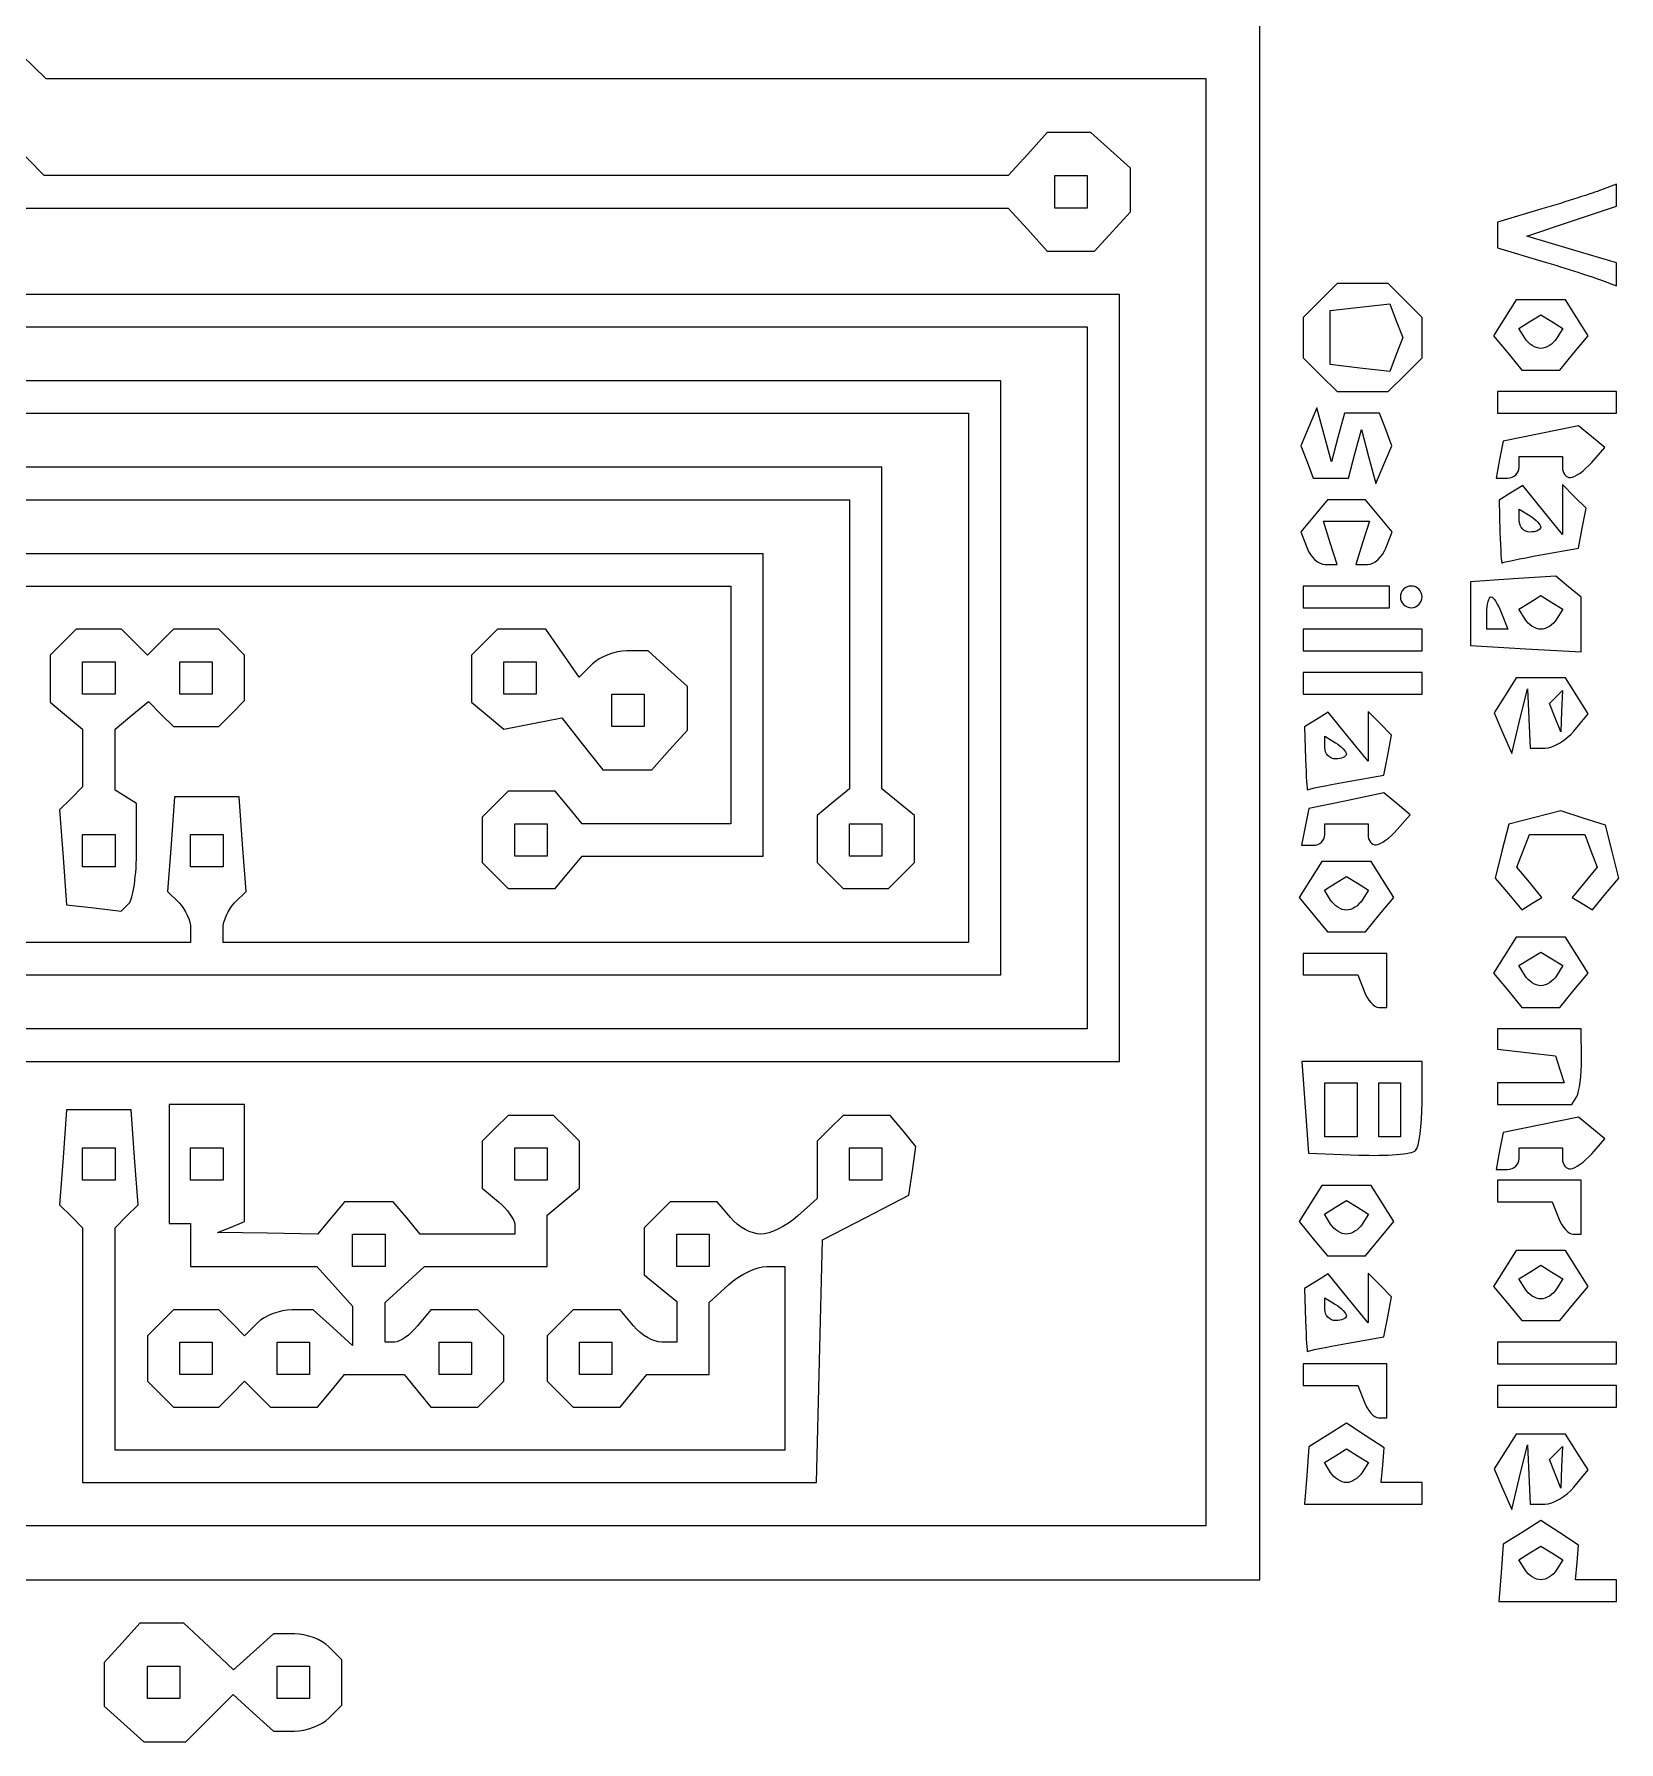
# Model space of a CAD drawing. Extents: x 0.07 to 5.4, y 0.01 to 3.17.
# Drawn here: x 3.75 to 5.381, y 0.006 to 1.762 of the extents above; entities that cross this region are included whole.
import ezdxf

# ---------------------------------------------------------------- set-up
doc = ezdxf.new("R2010")
doc.units = 0
doc.layers.get('0').update_dxf_attribs({"linetype": 'CONTINUOUS'})

msp = doc.modelspace()

# ---------------------------------------------------------------- linework, layer by layer
at = {"color": 7}
for points in [[(4.605845, 0.883358), (4.629178, 0.883358), (4.642511, 0.896691), (4.655845, 0.910024), (4.655845, 0.934219), (4.655845, 0.958414), (4.639178, 0.972246), (4.622511, 0.986079), (4.622511, 1.151385), (4.622511, 1.316691), (2.700289, 1.316691), (0.778067, 1.316691), (0.778067, 1.288913), (0.778067, 1.261135), (0.439178, 1.261135), (0.100289, 1.261135), (0.100289, 1.80558), (0.100289, 2.350024), (0.309678, 2.350024), (0.519067, 2.350024), (0.540234, 2.373521)], [(3.1016, 0.172246), (4.0565, 0.172246), (5.0114, 0.172246), (5.0114, 1.25558), (5.0114, 2.338913)], [(3.725818, 1.752204), (3.762458, 1.716691), (4.359151, 1.716691), (4.955845, 1.716691), (4.955845, 0.972246), (4.955845, 0.227802), (4.028723, 0.227802), (3.1016, 0.227802)], [(3.600151, 1.694469), (3.617791, 1.694469), (3.672511, 1.638913), (3.727231, 1.583358), (4.239816, 1.583358), (4.7524, 1.583358), (4.772511, 1.561135), (4.792622, 1.538913), (4.816956, 1.538913), (4.816956, 1.538913)], [(4.816956, 1.538913), (4.841289, 1.538913), (4.859678, 1.559232), (4.878067, 1.579552), (4.878067, 1.601955), (4.878067, 1.624358), (4.857747, 1.642747), (4.837428, 1.661135), (4.815025, 1.661135), (4.792622, 1.661135), (4.772511, 1.638913), (4.7524, 1.616691), (4.256482, 1.616691), (3.760565, 1.616691), (3.708205, 1.66985)], [(4.816956, 1.583358), (4.800289, 1.583358), (4.800289, 1.600024), (4.800289, 1.616691), (4.816956, 1.616691), (4.833622, 1.616691), (4.833622, 1.600024), (4.833622, 1.583358), (4.816956, 1.583358), (4.816956, 1.583358)], [(5.362556, 1.509154), (5.378067, 1.503202), (5.378067, 1.515056), (5.378067, 1.52691), (5.332012, 1.540708), (5.285958, 1.554506), (5.332012, 1.569858), (5.378067, 1.585209), (5.378067, 1.596583), (5.378067, 1.607957), (5.362556, 1.602006)], [(5.301445, 1.582391), (5.255844, 1.568729), (5.255844, 1.55558), (5.255844, 1.542431), (5.301445, 1.528768)], [(3.644733, 0.60122), (3.644733, 0.648713), (3.633622, 0.65558), (3.622511, 0.662447), (3.622511, 0.684013), (3.622511, 0.70558), (4.244733, 0.70558), (4.866956, 0.70558), (4.866956, 1.100024), (4.866956, 1.494469), (2.919628, 1.494469), (0.972301, 1.494469)], [(5.116956, 1.394469), (5.143146, 1.394469), (5.160606, 1.411929), (5.178067, 1.429389), (5.178067, 1.450024), (5.178067, 1.470659), (5.160606, 1.488119), (5.143146, 1.50558), (5.116956, 1.50558), (5.090765, 1.50558), (5.073305, 1.488119), (5.055844, 1.470659), (5.055844, 1.450024), (5.055844, 1.429389), (5.073305, 1.411929), (5.090765, 1.394469), (5.116956, 1.394469), (5.116956, 1.394469)], [(5.362556, 1.509154), (5.362556, 1.509154)], [(5.114241, 1.418725), (5.083622, 1.422246), (5.083622, 1.450024), (5.083622, 1.477802), (5.114241, 1.481324), (5.14486, 1.484846), (5.151541, 1.467435), (5.158222, 1.450024), (5.151541, 1.432613), (5.14486, 1.415203), (5.114241, 1.418725), (5.114241, 1.418725)], [(5.300289, 1.416691), (5.31979, 1.416691), (5.334395, 1.434289), (5.349, 1.451887), (5.337322, 1.4704), (5.325645, 1.488913), (5.300289, 1.488913), (5.274933, 1.488913), (5.263255, 1.4704), (5.251577, 1.451887), (5.266183, 1.434289), (5.280788, 1.416691), (5.300289, 1.416691), (5.300289, 1.416691)], [(0.921705, 1.438913), (0.943422, 1.438913), (0.950289, 1.450024), (0.957156, 1.461135), (2.895389, 1.461135), (4.833622, 1.461135), (4.833622, 1.100024), (4.833622, 0.738913), (3.016956, 0.738913), (1.200289, 0.738913), (1.200289, 0.702246), (1.200289, 0.66558), (1.188465, 0.653756), (1.176642, 0.641932), (1.180132, 0.5932), (1.183622, 0.544469), (1.216956, 0.544469), (1.250289, 0.544469), (1.253779, 0.5932), (1.25727, 0.641932), (1.245446, 0.653756)], [(5.284097, 1.449256), (5.277704, 1.4596), (5.288996, 1.466579), (5.300289, 1.473558), (5.311581, 1.466579), (5.322874, 1.4596), (5.316481, 1.449256)], [(5.300289, 1.438913), (5.300289, 1.438913)], [(3.133622, 0.794469), (4.744733, 0.794469), (4.744733, 1.100024), (4.744733, 1.40558), (2.695389, 1.40558), (0.646045, 1.40558)], [(5.316956, 1.372246), (5.378067, 1.372246), (5.378067, 1.383358), (5.378067, 1.394469), (5.316956, 1.394469), (5.255844, 1.394469), (5.255844, 1.383358), (5.255844, 1.372246), (5.316956, 1.372246), (5.316956, 1.372246)], [(0.564377, 1.350024), (0.578255, 1.327802), (0.605845, 1.327802), (0.633434, 1.327802), (0.647312, 1.350024), (0.66119, 1.372246), (2.686295, 1.372246), (4.7114, 1.372246), (4.7114, 1.100024), (4.7114, 0.827802), (4.328067, 0.827802), (3.944733, 0.827802), (3.944733, 0.842246)], [(5.123132, 1.327802), (5.130563, 1.300024), (5.138837, 1.319469), (5.147111, 1.338913), (5.140715, 1.35558), (5.13432, 1.372246), (5.116264, 1.372246), (5.098208, 1.372246), (5.091543, 1.347246), (5.084877, 1.322246), (5.077446, 1.350024), (5.070014, 1.377802), (5.061741, 1.358358), (5.053467, 1.338913), (5.059862, 1.322246), (5.066258, 1.30558), (5.084314, 1.30558), (5.102369, 1.30558), (5.109035, 1.33058), (5.115701, 1.35558), (5.123132, 1.327802), (5.123132, 1.327802)], [(5.352597, 1.321698), (5.366017, 1.336971), (5.352491, 1.348196), (5.338966, 1.359422), (5.30025, 1.351503), (5.261534, 1.343585), (5.257875, 1.324582), (5.254215, 1.30558), (5.266141, 1.30558)], [(5.278067, 1.316691), (5.278067, 1.327802), (5.300289, 1.327802), (5.322511, 1.327802), (5.322511, 1.316691)], [(5.330844, 1.306002), (5.330844, 1.306002)], [(0.8114, 1.283358), (2.700289, 1.283358), (4.589178, 1.283358), (4.589178, 1.134718), (4.589178, 0.986079), (4.572511, 0.972246), (4.555845, 0.958414), (4.555845, 0.934219), (4.555845, 0.910024), (4.569178, 0.896691), (4.582511, 0.883358), (4.605845, 0.883358), (4.605845, 0.883358)], [(5.14077, 1.233499), (5.147219, 1.250307), (5.133505, 1.266832), (5.11979, 1.283358), (5.100289, 1.283358), (5.080788, 1.283358), (5.067073, 1.266832), (5.053358, 1.250307), (5.059808, 1.233499)], [(5.300163, 1.226487), (5.338925, 1.233358), (5.342871, 1.253982), (5.346817, 1.274607), (5.334664, 1.28676), (5.322511, 1.298913), (5.322511, 1.273238), (5.322511, 1.247562), (5.302088, 1.272783), (5.281666, 1.298004), (5.269504, 1.290488), (5.257342, 1.282971), (5.258284, 1.249831)], [(5.278067, 1.261791), (5.278067, 1.273558), (5.289178, 1.266691)], [(5.078467, 1.216691), (5.090675, 1.216691), (5.083622, 1.238913), (5.076569, 1.261135), (5.100289, 1.261135), (5.124009, 1.261135), (5.116956, 1.238913), (5.109902, 1.216691), (5.122111, 1.216691), (5.122111, 1.216691)], [(5.289178, 1.250024), (5.289178, 1.250024)], [(3.178067, 1.194469), (4.466956, 1.194469), (4.466956, 1.072246), (4.466956, 0.950024), (4.390538, 0.950024), (4.314121, 0.950024), (4.300289, 0.966691), (4.286457, 0.983358), (4.262262, 0.983358), (4.238067, 0.983358), (4.224733, 0.970024), (4.2114, 0.956691), (4.2114, 0.933358), (4.2114, 0.910024), (4.224733, 0.896691), (4.238067, 0.883358), (4.262262, 0.883358), (4.286457, 0.883358), (4.300289, 0.900024), (4.314121, 0.916691), (4.407205, 0.916691), (4.500289, 0.916691), (4.500289, 1.072246), (4.500289, 1.227802), (3.178067, 1.227802)], [(5.260313, 1.218154), (5.260313, 1.218154)], [(5.285011, 1.130047), (5.341956, 1.126737), (5.341956, 1.154839), (5.341956, 1.182942), (5.328905, 1.193772), (5.315855, 1.204603), (5.271961, 1.201795), (5.228067, 1.198987), (5.228067, 1.166172), (5.228067, 1.133358), (5.285011, 1.130047), (5.285011, 1.130047)], [(5.100289, 1.172246), (5.144733, 1.172246), (5.144733, 1.183358), (5.144733, 1.194469), (5.100289, 1.194469), (5.055844, 1.194469), (5.055844, 1.183358), (5.055844, 1.172246), (5.100289, 1.172246), (5.100289, 1.172246)], [(5.284097, 1.160368), (5.277704, 1.170711), (5.288996, 1.17769), (5.300289, 1.184669), (5.311581, 1.17769), (5.322874, 1.170711), (5.316481, 1.160368)], [(5.166956, 1.172246), (5.166956, 1.172246)], [(5.255496, 1.150024), (5.244733, 1.150024), (5.244733, 1.166691)], [(5.259862, 1.166691), (5.266258, 1.150024), (5.255496, 1.150024), (5.255496, 1.150024)], [(3.855845, 0.923443), (3.855845, 0.970935), (3.844733, 0.977802), (3.833622, 0.984669), (3.833622, 1.015986), (3.833622, 1.047303), (3.85076, 1.061526), (3.867897, 1.075749), (3.88076, 1.062887), (3.893622, 1.050024), (3.916956, 1.050024), (3.940289, 1.050024), (3.953622, 1.063358), (3.966956, 1.076691), (3.966956, 1.100024), (3.966956, 1.123358), (3.953622, 1.136691), (3.940289, 1.150024), (3.916956, 1.150024), (3.893622, 1.150024), (3.880289, 1.136691), (3.866956, 1.123358), (3.853622, 1.136691), (3.840289, 1.150024), (3.816956, 1.150024), (3.793622, 1.150024), (3.780289, 1.136691), (3.766956, 1.123358), (3.766956, 1.099162), (3.766956, 1.074967), (3.783622, 1.061135), (3.800289, 1.047303), (3.800289, 1.017553), (3.800289, 0.987802), (3.788465, 0.975978), (3.776642, 0.964155), (3.780132, 0.915423), (3.783622, 0.866691), (3.811816, 0.863403), (3.811816, 0.863403)], [(4.32463, 1.114366), (4.311194, 1.100929), (4.294, 1.125477), (4.276807, 1.150024), (4.251881, 1.150024), (4.226956, 1.150024), (4.213622, 1.136691), (4.200289, 1.123358), (4.200289, 1.099162), (4.200289, 1.074967), (4.216892, 1.061188), (4.233495, 1.047409), (4.263414, 1.053129), (4.293334, 1.058848), (4.314285, 1.032214), (4.335235, 1.00558), (4.360484, 1.00558), (4.360484, 1.00558)], [(5.116956, 1.127802), (5.178067, 1.127802), (5.178067, 1.138913), (5.178067, 1.150024), (5.116956, 1.150024), (5.055844, 1.150024), (5.055844, 1.138913), (5.055844, 1.127802), (5.116956, 1.127802), (5.116956, 1.127802)], [(5.300289, 1.150024), (5.300289, 1.150024)], [(4.360484, 1.00558), (4.385734, 1.00558), (4.404122, 1.025899), (4.422511, 1.046218), (4.422511, 1.068621), (4.422511, 1.091024), (4.402192, 1.109413), (4.381872, 1.127802), (4.35997, 1.127802)], [(3.816956, 1.083358), (3.800289, 1.083358), (3.800289, 1.100024), (3.800289, 1.116691), (3.816956, 1.116691), (3.833622, 1.116691), (3.833622, 1.100024), (3.833622, 1.083358), (3.816956, 1.083358), (3.816956, 1.083358)], [(3.916956, 1.083358), (3.900289, 1.083358), (3.900289, 1.100024), (3.900289, 1.116691), (3.916956, 1.116691), (3.933622, 1.116691), (3.933622, 1.100024), (3.933622, 1.083358), (3.916956, 1.083358), (3.916956, 1.083358)], [(4.250289, 1.083358), (4.233622, 1.083358), (4.233622, 1.100024), (4.233622, 1.116691), (4.250289, 1.116691), (4.266956, 1.116691), (4.266956, 1.100024), (4.266956, 1.083358), (4.250289, 1.083358), (4.250289, 1.083358)], [(5.116956, 1.083358), (5.178067, 1.083358), (5.178067, 1.094469), (5.178067, 1.10558), (5.116956, 1.10558), (5.055844, 1.10558), (5.055844, 1.094469), (5.055844, 1.083358), (5.116956, 1.083358), (5.116956, 1.083358)], [(5.334395, 1.0454), (5.349, 1.062998), (5.337322, 1.081511), (5.325645, 1.100024), (5.300289, 1.100024), (5.274933, 1.100024), (5.26362, 1.08209), (5.252308, 1.064156), (5.261377, 1.043201), (5.270446, 1.022246), (5.278497, 1.05558), (5.286549, 1.088913), (5.287863, 1.058358), (5.289178, 1.027802), (5.304484, 1.027802), (5.304484, 1.027802)], [(4.3614, 1.050024), (4.344733, 1.050024), (4.344733, 1.066691), (4.344733, 1.083358), (4.3614, 1.083358), (4.378067, 1.083358), (4.378067, 1.066691), (4.378067, 1.050024), (4.3614, 1.050024), (4.3614, 1.050024)], [(5.314921, 1.059052), (5.309085, 1.073635), (5.315798, 1.080348), (5.322511, 1.087061), (5.321633, 1.065765), (5.320757, 1.044469), (5.314921, 1.059052), (5.314921, 1.059052)], [(5.100163, 0.993154), (5.138926, 1.000024), (5.142871, 1.020649), (5.146817, 1.041274), (5.134664, 1.053427), (5.122511, 1.06558), (5.122511, 1.039904), (5.122511, 1.014229), (5.102088, 1.03945), (5.081666, 1.064671), (5.069504, 1.057155), (5.057342, 1.049638), (5.058284, 1.016498)], [(5.078067, 1.028458), (5.078067, 1.040225), (5.089178, 1.033358)], [(5.089178, 1.016691), (5.089178, 1.016691)], [(5.060313, 0.98482), (5.060313, 0.98482)], [(3.956557, 0.868515), (3.968381, 0.880338), (3.964891, 0.92907), (3.9614, 0.977802), (3.928067, 0.977802), (3.894733, 0.977802), (3.891243, 0.92907), (3.887753, 0.880338), (3.899576, 0.868515)], [(5.152598, 0.94392), (5.166017, 0.959193), (5.152492, 0.970418), (5.138966, 0.981644), (5.10025, 0.973726), (5.061534, 0.965807), (5.057875, 0.946805), (5.054215, 0.927802), (5.066141, 0.927802)], [(4.2614, 0.916691), (4.244733, 0.916691), (4.244733, 0.933358), (4.244733, 0.950024), (4.2614, 0.950024), (4.278067, 0.950024), (4.278067, 0.933358), (4.278067, 0.916691), (4.2614, 0.916691), (4.2614, 0.916691)], [(4.605845, 0.916691), (4.589178, 0.916691), (4.589178, 0.933358), (4.589178, 0.950024), (4.605845, 0.950024), (4.622511, 0.950024), (4.622511, 0.933358), (4.622511, 0.916691), (4.605845, 0.916691), (4.605845, 0.916691)], [(5.078067, 0.938913), (5.078067, 0.950024), (5.100289, 0.950024), (5.122511, 0.950024), (5.122511, 0.938913)], [(5.342935, 0.867802), (5.353327, 0.86138), (5.366937, 0.87778), (5.380548, 0.89418), (5.373726, 0.921362), (5.366904, 0.948543), (5.343906, 0.955842), (5.320907, 0.963142), (5.294101, 0.956414), (5.267294, 0.949686), (5.260329, 0.921933), (5.253363, 0.89418), (5.266974, 0.87778), (5.280585, 0.86138), (5.290976, 0.867802), (5.301368, 0.874225), (5.288474, 0.889761), (5.275581, 0.905297), (5.282031, 0.922105), (5.28848, 0.938913), (5.316956, 0.938913), (5.345431, 0.938913), (5.351881, 0.922105), (5.358331, 0.905297), (5.345437, 0.889761), (5.332543, 0.874225), (5.342935, 0.867802), (5.342935, 0.867802)], [(3.816956, 0.90558), (3.800289, 0.90558), (3.800289, 0.922246), (3.800289, 0.938913), (3.816956, 0.938913), (3.833622, 0.938913), (3.833622, 0.922246), (3.833622, 0.90558), (3.816956, 0.90558), (3.816956, 0.90558)], [(3.928067, 0.90558), (3.9114, 0.90558), (3.9114, 0.922246), (3.9114, 0.938913), (3.928067, 0.938913), (3.944733, 0.938913), (3.944733, 0.922246), (3.944733, 0.90558), (3.928067, 0.90558), (3.928067, 0.90558)], [(3.9114, 0.842246), (3.9114, 0.827802), (3.648067, 0.827802), (3.384733, 0.827802), (3.398067, 0.841135), (3.4114, 0.854469), (3.4114, 0.877802), (3.4114, 0.901135), (3.398067, 0.914469), (3.384733, 0.927802), (3.3614, 0.927802), (3.338067, 0.927802), (3.324733, 0.914469), (3.3114, 0.901135), (3.3114, 0.877802), (3.3114, 0.854469), (3.324733, 0.841135), (3.338067, 0.827802), (3.030289, 0.827802), (2.722511, 0.827802), (2.722511, 0.842246)], [(5.130845, 0.928225), (5.130845, 0.928225)], [(5.100289, 0.838913), (5.11979, 0.838913), (5.134395, 0.856511), (5.149, 0.874109), (5.137323, 0.892622), (5.125645, 0.911135), (5.100289, 0.911135), (5.074933, 0.911135), (5.063255, 0.892622), (5.051578, 0.874109), (5.066183, 0.856511), (5.080788, 0.838913), (5.100289, 0.838913), (5.100289, 0.838913)], [(5.084097, 0.871479), (5.077704, 0.881822), (5.088997, 0.888801), (5.100289, 0.89578), (5.111581, 0.888801), (5.122874, 0.881822), (5.116481, 0.871479)], [(3.811816, 0.863403), (3.84001, 0.860115), (3.847927, 0.868033)], [(5.100289, 0.861135), (5.100289, 0.861135)], [(5.300289, 0.761135), (5.31979, 0.761135), (5.334395, 0.778733), (5.349, 0.796331), (5.337323, 0.814844), (5.325645, 0.833358), (5.300289, 0.833358), (5.274933, 0.833358), (5.263255, 0.814844), (5.251578, 0.796331), (5.266183, 0.778733), (5.280788, 0.761135), (5.300289, 0.761135), (5.300289, 0.761135)], [(5.133422, 0.761135), (5.141956, 0.761135), (5.141956, 0.788913), (5.141956, 0.816691), (5.0989, 0.816691), (5.055845, 0.816691), (5.055845, 0.80558), (5.055845, 0.794469), (5.083971, 0.794469), (5.112098, 0.794469), (5.118493, 0.777802)], [(5.284097, 0.793701), (5.277704, 0.804044), (5.288997, 0.811023), (5.300289, 0.818002), (5.311581, 0.811023), (5.322874, 0.804044), (5.316481, 0.793701)], [(5.300289, 0.783358), (5.300289, 0.783358)], [(5.133422, 0.761135), (5.133422, 0.761135)], [(5.342093, 0.708358), (5.341955, 0.738913), (5.2989, 0.738913), (5.255844, 0.738913), (5.255844, 0.72854), (5.255844, 0.718167), (5.285543, 0.714651), (5.315242, 0.711135), (5.319802, 0.697246), (5.324363, 0.683358), (5.290104, 0.683358), (5.255844, 0.683358), (5.255844, 0.672246), (5.255844, 0.661135), (5.294077, 0.661135), (5.294078, 0.661135)], [(5.178067, 0.662987), (5.178067, 0.70558), (5.116317, 0.70558), (5.054567, 0.70558), (5.057983, 0.658358), (5.0614, 0.611135), (5.113138, 0.60917), (5.113138, 0.60917)], [(5.094733, 0.627802), (5.078067, 0.627802), (5.078067, 0.65558), (5.078067, 0.683358), (5.094733, 0.683358), (5.1114, 0.683358), (5.1114, 0.65558), (5.1114, 0.627802), (5.094733, 0.627802), (5.094733, 0.627802)], [(5.144733, 0.627802), (5.133622, 0.627802), (5.133622, 0.65558), (5.133622, 0.683358), (5.144733, 0.683358), (5.155845, 0.683358), (5.155845, 0.65558), (5.155845, 0.627802), (5.144733, 0.627802), (5.144733, 0.627802)], [(5.294078, 0.661135), (5.332311, 0.661135), (5.337271, 0.669469)], [(4.503942, 0.494469), (4.522511, 0.494469), (4.522511, 0.400024), (4.522511, 0.30558), (4.178067, 0.30558), (3.833622, 0.30558), (3.833622, 0.420024), (3.833622, 0.534469), (3.845446, 0.546292), (3.85727, 0.558116), (3.853779, 0.606848), (3.850289, 0.65558), (3.816956, 0.65558), (3.783622, 0.65558), (3.780132, 0.606848), (3.776642, 0.558116), (3.788465, 0.546292), (3.800289, 0.534469), (3.800289, 0.403358), (3.800289, 0.272246), (4.177703, 0.272246), (4.177703, 0.272246)], [(4.244733, 0.537553), (4.244733, 0.527802), (4.196094, 0.527802), (4.147454, 0.527802), (4.133622, 0.544469), (4.11979, 0.561135), (4.094733, 0.561135), (4.069677, 0.561135), (4.055845, 0.544469), (4.042012, 0.527802), (3.990595, 0.528679), (3.939178, 0.529555), (3.953067, 0.53516), (3.966956, 0.540764), (3.966956, 0.600949), (3.966956, 0.661134), (3.928067, 0.661134), (3.889178, 0.661134), (3.889178, 0.600023), (3.889178, 0.538912), (3.900289, 0.538912), (3.9114, 0.538912), (3.9114, 0.51669), (3.9114, 0.494468), (3.976345, 0.494468), (4.041289, 0.494468), (4.059678, 0.474148), (4.078067, 0.453829), (4.078067, 0.433537), (4.078067, 0.413246), (4.057747, 0.431634), (4.037428, 0.450023), (4.015525, 0.450023)], [(4.121151, 0.416691), (4.1114, 0.416691), (4.1114, 0.437191), (4.1114, 0.457691), (4.131719, 0.47608), (4.152039, 0.494469), (4.215053, 0.494469), (4.278067, 0.494469), (4.278067, 0.520886), (4.278067, 0.547303), (4.294733, 0.561135), (4.3114, 0.574967), (4.3114, 0.599162), (4.3114, 0.623358), (4.298067, 0.636691), (4.284733, 0.650024), (4.2614, 0.650024), (4.238067, 0.650024), (4.224733, 0.636691), (4.2114, 0.623358), (4.2114, 0.599162), (4.2114, 0.574967), (4.228067, 0.561135)], [(4.177703, 0.272246), (4.555117, 0.272246), (4.558258, 0.397174), (4.5614, 0.522101), (4.605845, 0.545082), (4.650289, 0.568062), (4.65392, 0.592988), (4.65755, 0.617914), (4.644226, 0.633969), (4.630901, 0.650024), (4.606706, 0.650024), (4.582511, 0.650024), (4.569178, 0.636691), (4.555845, 0.623358), (4.555845, 0.593969), (4.555845, 0.56458), (4.535525, 0.546191)], [(5.352598, 0.610587), (5.366017, 0.62586), (5.352492, 0.637085), (5.338966, 0.64831), (5.30025, 0.640392), (5.261534, 0.632474), (5.257875, 0.613471), (5.254215, 0.594469), (5.266141, 0.594469)], [(3.816956, 0.583358), (3.800289, 0.583358), (3.800289, 0.600024), (3.800289, 0.616691), (3.816956, 0.616691), (3.833622, 0.616691), (3.833622, 0.600024), (3.833622, 0.583358), (3.816956, 0.583358), (3.816956, 0.583358)], [(3.928067, 0.583358), (3.911401, 0.583358), (3.911401, 0.600024), (3.911401, 0.616691), (3.928067, 0.616691), (3.944734, 0.616691), (3.944734, 0.600024), (3.944734, 0.583358), (3.928067, 0.583358), (3.928067, 0.583358)], [(4.261401, 0.583358), (4.244734, 0.583358), (4.244734, 0.600024), (4.244734, 0.616691), (4.261401, 0.616691), (4.278067, 0.616691), (4.278067, 0.600024), (4.278067, 0.583358), (4.261401, 0.583358), (4.261401, 0.583358)], [(4.605845, 0.583358), (4.589178, 0.583358), (4.589178, 0.600024), (4.589178, 0.616691), (4.605845, 0.616691), (4.622511, 0.616691), (4.622511, 0.600024), (4.622511, 0.583358), (4.605845, 0.583358), (4.605845, 0.583358)], [(5.278067, 0.60558), (5.278067, 0.616691), (5.300289, 0.616691), (5.322511, 0.616691), (5.322511, 0.60558)], [(5.333422, 0.527802), (5.341956, 0.527802), (5.341956, 0.55558), (5.341956, 0.583358), (5.2989, 0.583358), (5.255845, 0.583358), (5.255845, 0.572246), (5.255845, 0.561135), (5.283971, 0.561135), (5.312097, 0.561135), (5.318493, 0.544469)], [(5.330845, 0.594891), (5.330845, 0.594891)], [(5.100289, 0.50558), (5.11979, 0.50558), (5.134395, 0.523178), (5.149, 0.540776), (5.137323, 0.559289), (5.125645, 0.577802), (5.100289, 0.577802), (5.074933, 0.577802), (5.063255, 0.559289), (5.051578, 0.540776), (5.066183, 0.523178), (5.080788, 0.50558), (5.100289, 0.50558), (5.100289, 0.50558)], [(5.084097, 0.538145), (5.077704, 0.548489), (5.088997, 0.555468), (5.100289, 0.562447), (5.111581, 0.555468), (5.122874, 0.548489), (5.116481, 0.538145)], [(4.466956, 0.544469), (4.453124, 0.561135), (4.428928, 0.561135), (4.404733, 0.561135), (4.3914, 0.547802), (4.378067, 0.534469), (4.378067, 0.510274), (4.378067, 0.486079), (4.394733, 0.472246), (4.4114, 0.458414), (4.4114, 0.437553), (4.4114, 0.416691), (4.396094, 0.416691)], [(4.094734, 0.494469), (4.078067, 0.494469), (4.078067, 0.511135), (4.078067, 0.527802), (4.094734, 0.527802), (4.111401, 0.527802), (4.111401, 0.511135), (4.111401, 0.494469), (4.094734, 0.494469), (4.094734, 0.494469)], [(4.428067, 0.494469), (4.4114, 0.494469), (4.4114, 0.511135), (4.4114, 0.527802), (4.428067, 0.527802), (4.444733, 0.527802), (4.444733, 0.511135), (4.444733, 0.494469), (4.428067, 0.494469), (4.428067, 0.494469)], [(5.100289, 0.527802), (5.100289, 0.527802)], [(5.333422, 0.527802), (5.333422, 0.527802)], [(5.300289, 0.438913), (5.31979, 0.438913), (5.334395, 0.456511), (5.349, 0.474109), (5.337323, 0.492622), (5.325645, 0.511135), (5.300289, 0.511135), (5.274933, 0.511135), (5.263255, 0.492622), (5.251578, 0.474109), (5.266183, 0.456511), (5.280788, 0.438913), (5.300289, 0.438913), (5.300289, 0.438913)], [(5.284097, 0.471479), (5.277704, 0.481822), (5.288997, 0.488801), (5.300289, 0.49578), (5.311581, 0.488801), (5.322874, 0.481822), (5.316481, 0.471479)], [(4.366956, 0.433358), (4.353124, 0.450024), (4.328928, 0.450024), (4.304733, 0.450024), (4.2914, 0.436691), (4.278067, 0.423358), (4.278067, 0.400024), (4.278067, 0.376691), (4.2914, 0.363358), (4.304733, 0.350024), (4.328928, 0.350024), (4.353124, 0.350024), (4.366956, 0.366691), (4.380788, 0.383358), (4.412761, 0.383358), (4.444733, 0.383358), (4.444733, 0.420524), (4.444733, 0.457691), (4.465053, 0.47608)], [(5.100163, 0.415376), (5.138926, 0.422246), (5.142871, 0.442871), (5.146817, 0.463496), (5.134664, 0.475649), (5.122511, 0.487802), (5.122511, 0.462127), (5.122511, 0.436451), (5.102088, 0.461672), (5.081666, 0.486893), (5.069504, 0.479377), (5.057342, 0.47186), (5.058284, 0.43872)], [(5.078067, 0.45068), (5.078067, 0.462447), (5.089178, 0.45558)], [(5.300289, 0.461135), (5.300289, 0.461135)], [(3.980289, 0.43669), (3.966956, 0.423357), (3.953622, 0.43669), (3.940289, 0.450023), (3.916956, 0.450023), (3.893622, 0.450023), (3.880289, 0.43669), (3.866956, 0.423357), (3.866956, 0.400023), (3.866956, 0.37669), (3.880289, 0.363357), (3.893622, 0.350023), (3.916956, 0.350023), (3.940289, 0.350023), (3.953622, 0.363357), (3.966956, 0.37669), (3.980289, 0.363357), (3.993622, 0.350023), (4.017817, 0.350023), (4.042012, 0.350023), (4.055845, 0.366691), (4.069677, 0.383358), (4.100289, 0.383358), (4.130901, 0.383358), (4.144733, 0.366691), (4.158566, 0.350024), (4.182761, 0.350024), (4.182761, 0.350024)], [(4.182761, 0.350024), (4.206956, 0.350024), (4.220289, 0.363358), (4.233622, 0.376691), (4.233622, 0.400024), (4.233622, 0.423358), (4.220289, 0.436691), (4.206956, 0.450024), (4.182761, 0.450024), (4.158566, 0.450024), (4.144733, 0.433358)], [(5.089178, 0.438913), (5.089178, 0.438913)], [(3.916956, 0.383358), (3.900289, 0.383358), (3.900289, 0.400024), (3.900289, 0.416691), (3.916956, 0.416691), (3.933623, 0.416691), (3.933623, 0.400024), (3.933623, 0.383358), (3.916956, 0.383358), (3.916956, 0.383358)], [(4.016956, 0.383358), (4.000289, 0.383358), (4.000289, 0.400024), (4.000289, 0.416691), (4.016956, 0.416691), (4.033623, 0.416691), (4.033623, 0.400024), (4.033623, 0.383358), (4.016956, 0.383358), (4.016956, 0.383358)], [(4.183623, 0.383358), (4.166956, 0.383358), (4.166956, 0.400024), (4.166956, 0.416691), (4.183623, 0.416691), (4.200289, 0.416691), (4.200289, 0.400024), (4.200289, 0.383358), (4.183623, 0.383358), (4.183623, 0.383358)], [(4.328067, 0.383358), (4.3114, 0.383358), (4.3114, 0.400024), (4.3114, 0.416691), (4.328067, 0.416691), (4.344733, 0.416691), (4.344733, 0.400024), (4.344733, 0.383358), (4.328067, 0.383358), (4.328067, 0.383358)], [(5.060313, 0.407042), (5.060313, 0.407042)], [(5.316956, 0.394469), (5.378067, 0.394469), (5.378067, 0.40558), (5.378067, 0.416691), (5.316956, 0.416691), (5.255845, 0.416691), (5.255845, 0.40558), (5.255845, 0.394469), (5.316956, 0.394469), (5.316956, 0.394469)], [(5.133422, 0.338913), (5.141956, 0.338913), (5.141956, 0.366691), (5.141956, 0.394469), (5.0989, 0.394469), (5.055845, 0.394469), (5.055845, 0.383358), (5.055845, 0.372246), (5.083971, 0.372246), (5.112098, 0.372246), (5.118493, 0.35558)], [(5.316956, 0.350024), (5.378067, 0.350024), (5.378067, 0.361135), (5.378067, 0.372246), (5.316956, 0.372246), (5.255845, 0.372246), (5.255845, 0.361135), (5.255845, 0.350024), (5.316956, 0.350024), (5.316956, 0.350024)], [(5.133422, 0.338913), (5.133422, 0.338913)], [(5.117621, 0.250024), (5.178067, 0.250024), (5.178067, 0.261135), (5.178067, 0.272246), (5.157079, 0.272246), (5.136091, 0.272246), (5.137635, 0.290153), (5.139178, 0.30806), (5.119733, 0.320652), (5.100289, 0.333244), (5.080995, 0.321074), (5.061702, 0.308904), (5.059439, 0.279464), (5.057176, 0.250024), (5.117621, 0.250024), (5.117621, 0.250024)], [(5.334395, 0.267622), (5.349, 0.28522), (5.337323, 0.303733), (5.325645, 0.322246), (5.300289, 0.322246), (5.274933, 0.322246), (5.26362, 0.304312), (5.252308, 0.286378), (5.261377, 0.265423), (5.270447, 0.244469), (5.278498, 0.277802), (5.286549, 0.311135), (5.287863, 0.28058), (5.289178, 0.250024), (5.304484, 0.250024), (5.304484, 0.250024)], [(5.084097, 0.28259), (5.077704, 0.292933), (5.088997, 0.299912), (5.100289, 0.306891), (5.111581, 0.299912), (5.122874, 0.292933), (5.116481, 0.28259)], [(5.314921, 0.281274), (5.309085, 0.295858), (5.315798, 0.302571), (5.322511, 0.309283), (5.321633, 0.287987), (5.320757, 0.266691), (5.314921, 0.281274), (5.314921, 0.281274)], [(5.100289, 0.272246), (5.100289, 0.272246)], [(5.317621, 0.150024), (5.378067, 0.150024), (5.378067, 0.161135), (5.378067, 0.172246), (5.357079, 0.172246), (5.336091, 0.172246), (5.337635, 0.190153), (5.339178, 0.20806), (5.319733, 0.220652), (5.300289, 0.233244), (5.280995, 0.221074), (5.261702, 0.208904), (5.259439, 0.179464), (5.257176, 0.150024), (5.317621, 0.150024), (5.317621, 0.150024)], [(5.284097, 0.18259), (5.277704, 0.192933), (5.288997, 0.199912), (5.300289, 0.206891), (5.311581, 0.199912), (5.322874, 0.192933), (5.316481, 0.18259)], [(5.300289, 0.172246), (5.300289, 0.172246)], [(4.018386, 0.116691), (3.996483, 0.116691), (3.976047, 0.098197), (3.955612, 0.079703), (3.930012, 0.103752), (3.904412, 0.127802), (3.881851, 0.127802), (3.859289, 0.127802), (3.8409, 0.107483), (3.822511, 0.087163), (3.822511, 0.06476), (3.822511, 0.042357), (3.842831, 0.023969), (3.86315, 0.00558), (3.884806, 0.00558), (3.884806, 0.00558)], [(4.053622, 0.030024), (4.066956, 0.043358), (4.066956, 0.066691), (4.066956, 0.090024), (4.053622, 0.103358)], [(3.883622, 0.050024), (3.866956, 0.050024), (3.866956, 0.066691), (3.866956, 0.083358), (3.883622, 0.083358), (3.900289, 0.083358), (3.900289, 0.066691), (3.900289, 0.050024), (3.883622, 0.050024), (3.883622, 0.050024)], [(4.016956, 0.050024), (4.000289, 0.050024), (4.000289, 0.066691), (4.000289, 0.083358), (4.016956, 0.083358), (4.033622, 0.083358), (4.033622, 0.066691), (4.033622, 0.050024), (4.016956, 0.050024), (4.016956, 0.050024)], [(3.884806, 0.00558), (3.906462, 0.00558), (3.930761, 0.029879), (3.95506, 0.054178), (3.975772, 0.035435), (3.996483, 0.016691), (4.018386, 0.016691)]]:
    msp.add_lwpolyline(points, dxfattribs=at)
for points in [[(5.362556, 1.602006), (5.354026, 1.598732), (5.326526, 1.589906), (5.301445, 1.582391)], [(5.301445, 1.528768), (5.326526, 1.521254), (5.354026, 1.512428), (5.362556, 1.509154)], [(5.300289, 1.438913), (5.294899, 1.438913), (5.287613, 1.443568), (5.284097, 1.449256)], [(5.316481, 1.449256), (5.312965, 1.443568), (5.305679, 1.438913), (5.300289, 1.438913)], [(5.330844, 1.306002), (5.335428, 1.306235), (5.345217, 1.313298), (5.352597, 1.321698)], [(5.266141, 1.30558), (5.2727, 1.30558), (5.278067, 1.31058), (5.278067, 1.316691)], [(5.322511, 1.316691), (5.322511, 1.31058), (5.326261, 1.30577), (5.330844, 1.306002)], [(5.289178, 1.266691), (5.295289, 1.262914), (5.300289, 1.257619), (5.300289, 1.254924)], [(5.258284, 1.249831), (5.258802, 1.231604), (5.259715, 1.217349), (5.260313, 1.218154)], [(5.289178, 1.250024), (5.283067, 1.250024), (5.278067, 1.255319), (5.278067, 1.261791)], [(5.300289, 1.254924), (5.300289, 1.252229), (5.295289, 1.250024), (5.289178, 1.250024)], [(5.059808, 1.233499), (5.063356, 1.224255), (5.071752, 1.216691), (5.078467, 1.216691)], [(5.122111, 1.216691), (5.128826, 1.216691), (5.137222, 1.224255), (5.14077, 1.233499)], [(5.260313, 1.218154), (5.260911, 1.218958), (5.278843, 1.222708), (5.300163, 1.226487)], [(5.166956, 1.194469), (5.160844, 1.194469), (5.155844, 1.189469), (5.155844, 1.183358)], [(5.155844, 1.183358), (5.155844, 1.177246), (5.160844, 1.172246), (5.166956, 1.172246)], [(5.178067, 1.183358), (5.178067, 1.189469), (5.173067, 1.194469), (5.166956, 1.194469)], [(5.166956, 1.172246), (5.173067, 1.172246), (5.178067, 1.177246), (5.178067, 1.183358)], [(5.244733, 1.166691), (5.244733, 1.175858), (5.246698, 1.183358), (5.2491, 1.183358)], [(5.2491, 1.183358), (5.251502, 1.183358), (5.256345, 1.175858), (5.259862, 1.166691)], [(5.300289, 1.150024), (5.294899, 1.150024), (5.287613, 1.154679), (5.284097, 1.160368)], [(5.316481, 1.160368), (5.312965, 1.154679), (5.305679, 1.150024), (5.300289, 1.150024)], [(4.35997, 1.127802), (4.347923, 1.127802), (4.33202, 1.121756), (4.32463, 1.114366)], [(5.304484, 1.027802), (5.312902, 1.027802), (5.326362, 1.035721), (5.334395, 1.0454)], [(5.089178, 1.016691), (5.083067, 1.016691), (5.078067, 1.021986), (5.078067, 1.028458)], [(5.089178, 1.033358), (5.095289, 1.029581), (5.100289, 1.024286), (5.100289, 1.021591)], [(5.100289, 1.021591), (5.100289, 1.018896), (5.095289, 1.016691), (5.089178, 1.016691)], [(5.058284, 1.016498), (5.058802, 0.998271), (5.059715, 0.984016), (5.060313, 0.98482)], [(5.060313, 0.98482), (5.060911, 0.985625), (5.078843, 0.989375), (5.100163, 0.993154)], [(5.066141, 0.927802), (5.0727, 0.927802), (5.078067, 0.932802), (5.078067, 0.938913)], [(5.122511, 0.938913), (5.122511, 0.932802), (5.126261, 0.927992), (5.130845, 0.928225)], [(5.130845, 0.928225), (5.135428, 0.928457), (5.145217, 0.93552), (5.152598, 0.94392)], [(3.847927, 0.868033), (3.852282, 0.872387), (3.855845, 0.897322), (3.855845, 0.923443)], [(3.899576, 0.868515), (3.906079, 0.862012), (3.9114, 0.850191), (3.9114, 0.842246)], [(3.944733, 0.842246), (3.944733, 0.850191), (3.950054, 0.862012), (3.956557, 0.868515)], [(5.100289, 0.861135), (5.094899, 0.861135), (5.087613, 0.86579), (5.084097, 0.871479)], [(5.116481, 0.871479), (5.112965, 0.86579), (5.105679, 0.861135), (5.100289, 0.861135)], [(5.300289, 0.783358), (5.294899, 0.783358), (5.287613, 0.788012), (5.284097, 0.793701)], [(5.316481, 0.793701), (5.312965, 0.788012), (5.305679, 0.783358), (5.300289, 0.783358)], [(5.118493, 0.777802), (5.122011, 0.768635), (5.128729, 0.761135), (5.133422, 0.761135)], [(5.337271, 0.669469), (5.339999, 0.674052), (5.342169, 0.691552), (5.342093, 0.708358)], [(5.171472, 0.6138), (5.175099, 0.617427), (5.178067, 0.639561), (5.178067, 0.662987)], [(5.113138, 0.60917), (5.141595, 0.608089), (5.167845, 0.610172), (5.171472, 0.6138)], [(5.266141, 0.594469), (5.2727, 0.594469), (5.278067, 0.599469), (5.278067, 0.60558)], [(5.322511, 0.60558), (5.322511, 0.599469), (5.326261, 0.594659), (5.330845, 0.594891)], [(5.330845, 0.594891), (5.335428, 0.595124), (5.345217, 0.602187), (5.352598, 0.610587)], [(4.228067, 0.561135), (4.237233, 0.553528), (4.244733, 0.542915), (4.244733, 0.537553)], [(4.535525, 0.546191), (4.52435, 0.536077), (4.507462, 0.527802), (4.497997, 0.527802)], [(4.497997, 0.527802), (4.488532, 0.527802), (4.474563, 0.535302), (4.466956, 0.544469)], [(5.100289, 0.527802), (5.094899, 0.527802), (5.087613, 0.532457), (5.084097, 0.538145)], [(5.116481, 0.538145), (5.112965, 0.532457), (5.105679, 0.527802), (5.100289, 0.527802)], [(5.318493, 0.544469), (5.322011, 0.535302), (5.328729, 0.527802), (5.333422, 0.527802)], [(4.465053, 0.47608), (4.476228, 0.486194), (4.493728, 0.494469), (4.503942, 0.494469)], [(5.300289, 0.461135), (5.294899, 0.461135), (5.287613, 0.46579), (5.284097, 0.471479)], [(5.316481, 0.471479), (5.312965, 0.46579), (5.305679, 0.461135), (5.300289, 0.461135)], [(4.015525, 0.450023), (4.003479, 0.450023), (3.987622, 0.444023), (3.980289, 0.43669)], [(5.089178, 0.438913), (5.083067, 0.438913), (5.078067, 0.444208), (5.078067, 0.45068)], [(5.089178, 0.45558), (5.095289, 0.451803), (5.100289, 0.446508), (5.100289, 0.443813)], [(5.100289, 0.443813), (5.100289, 0.441118), (5.095289, 0.438913), (5.089178, 0.438913)], [(4.144733, 0.433358), (4.137126, 0.424191), (4.126514, 0.416691), (4.121151, 0.416691)], [(4.396094, 0.416691), (4.387675, 0.416691), (4.374563, 0.424191), (4.366956, 0.433358)], [(5.058284, 0.43872), (5.058802, 0.420493), (5.059715, 0.406238), (5.060313, 0.407042)], [(5.060313, 0.407042), (5.060911, 0.407847), (5.078843, 0.411597), (5.100163, 0.415376)], [(5.118493, 0.35558), (5.122011, 0.346413), (5.128729, 0.338913), (5.133422, 0.338913)], [(5.100289, 0.272246), (5.094899, 0.272246), (5.087613, 0.276901), (5.084097, 0.28259)], [(5.116481, 0.28259), (5.112965, 0.276901), (5.105679, 0.272246), (5.100289, 0.272246)], [(5.304484, 0.250024), (5.312902, 0.250024), (5.326362, 0.257943), (5.334395, 0.267622)], [(5.300289, 0.172246), (5.294899, 0.172246), (5.287613, 0.176901), (5.284097, 0.18259)], [(5.316481, 0.18259), (5.312965, 0.176901), (5.305679, 0.172246), (5.300289, 0.172246)], [(4.053622, 0.103358), (4.046289, 0.110691), (4.030433, 0.116691), (4.018386, 0.116691)], [(4.018386, 0.016691), (4.030433, 0.016691), (4.046289, 0.022691), (4.053622, 0.030024)]]:
    msp.add_open_spline(points, degree=3, dxfattribs=at)

doc.saveas('drawing.dxf')
